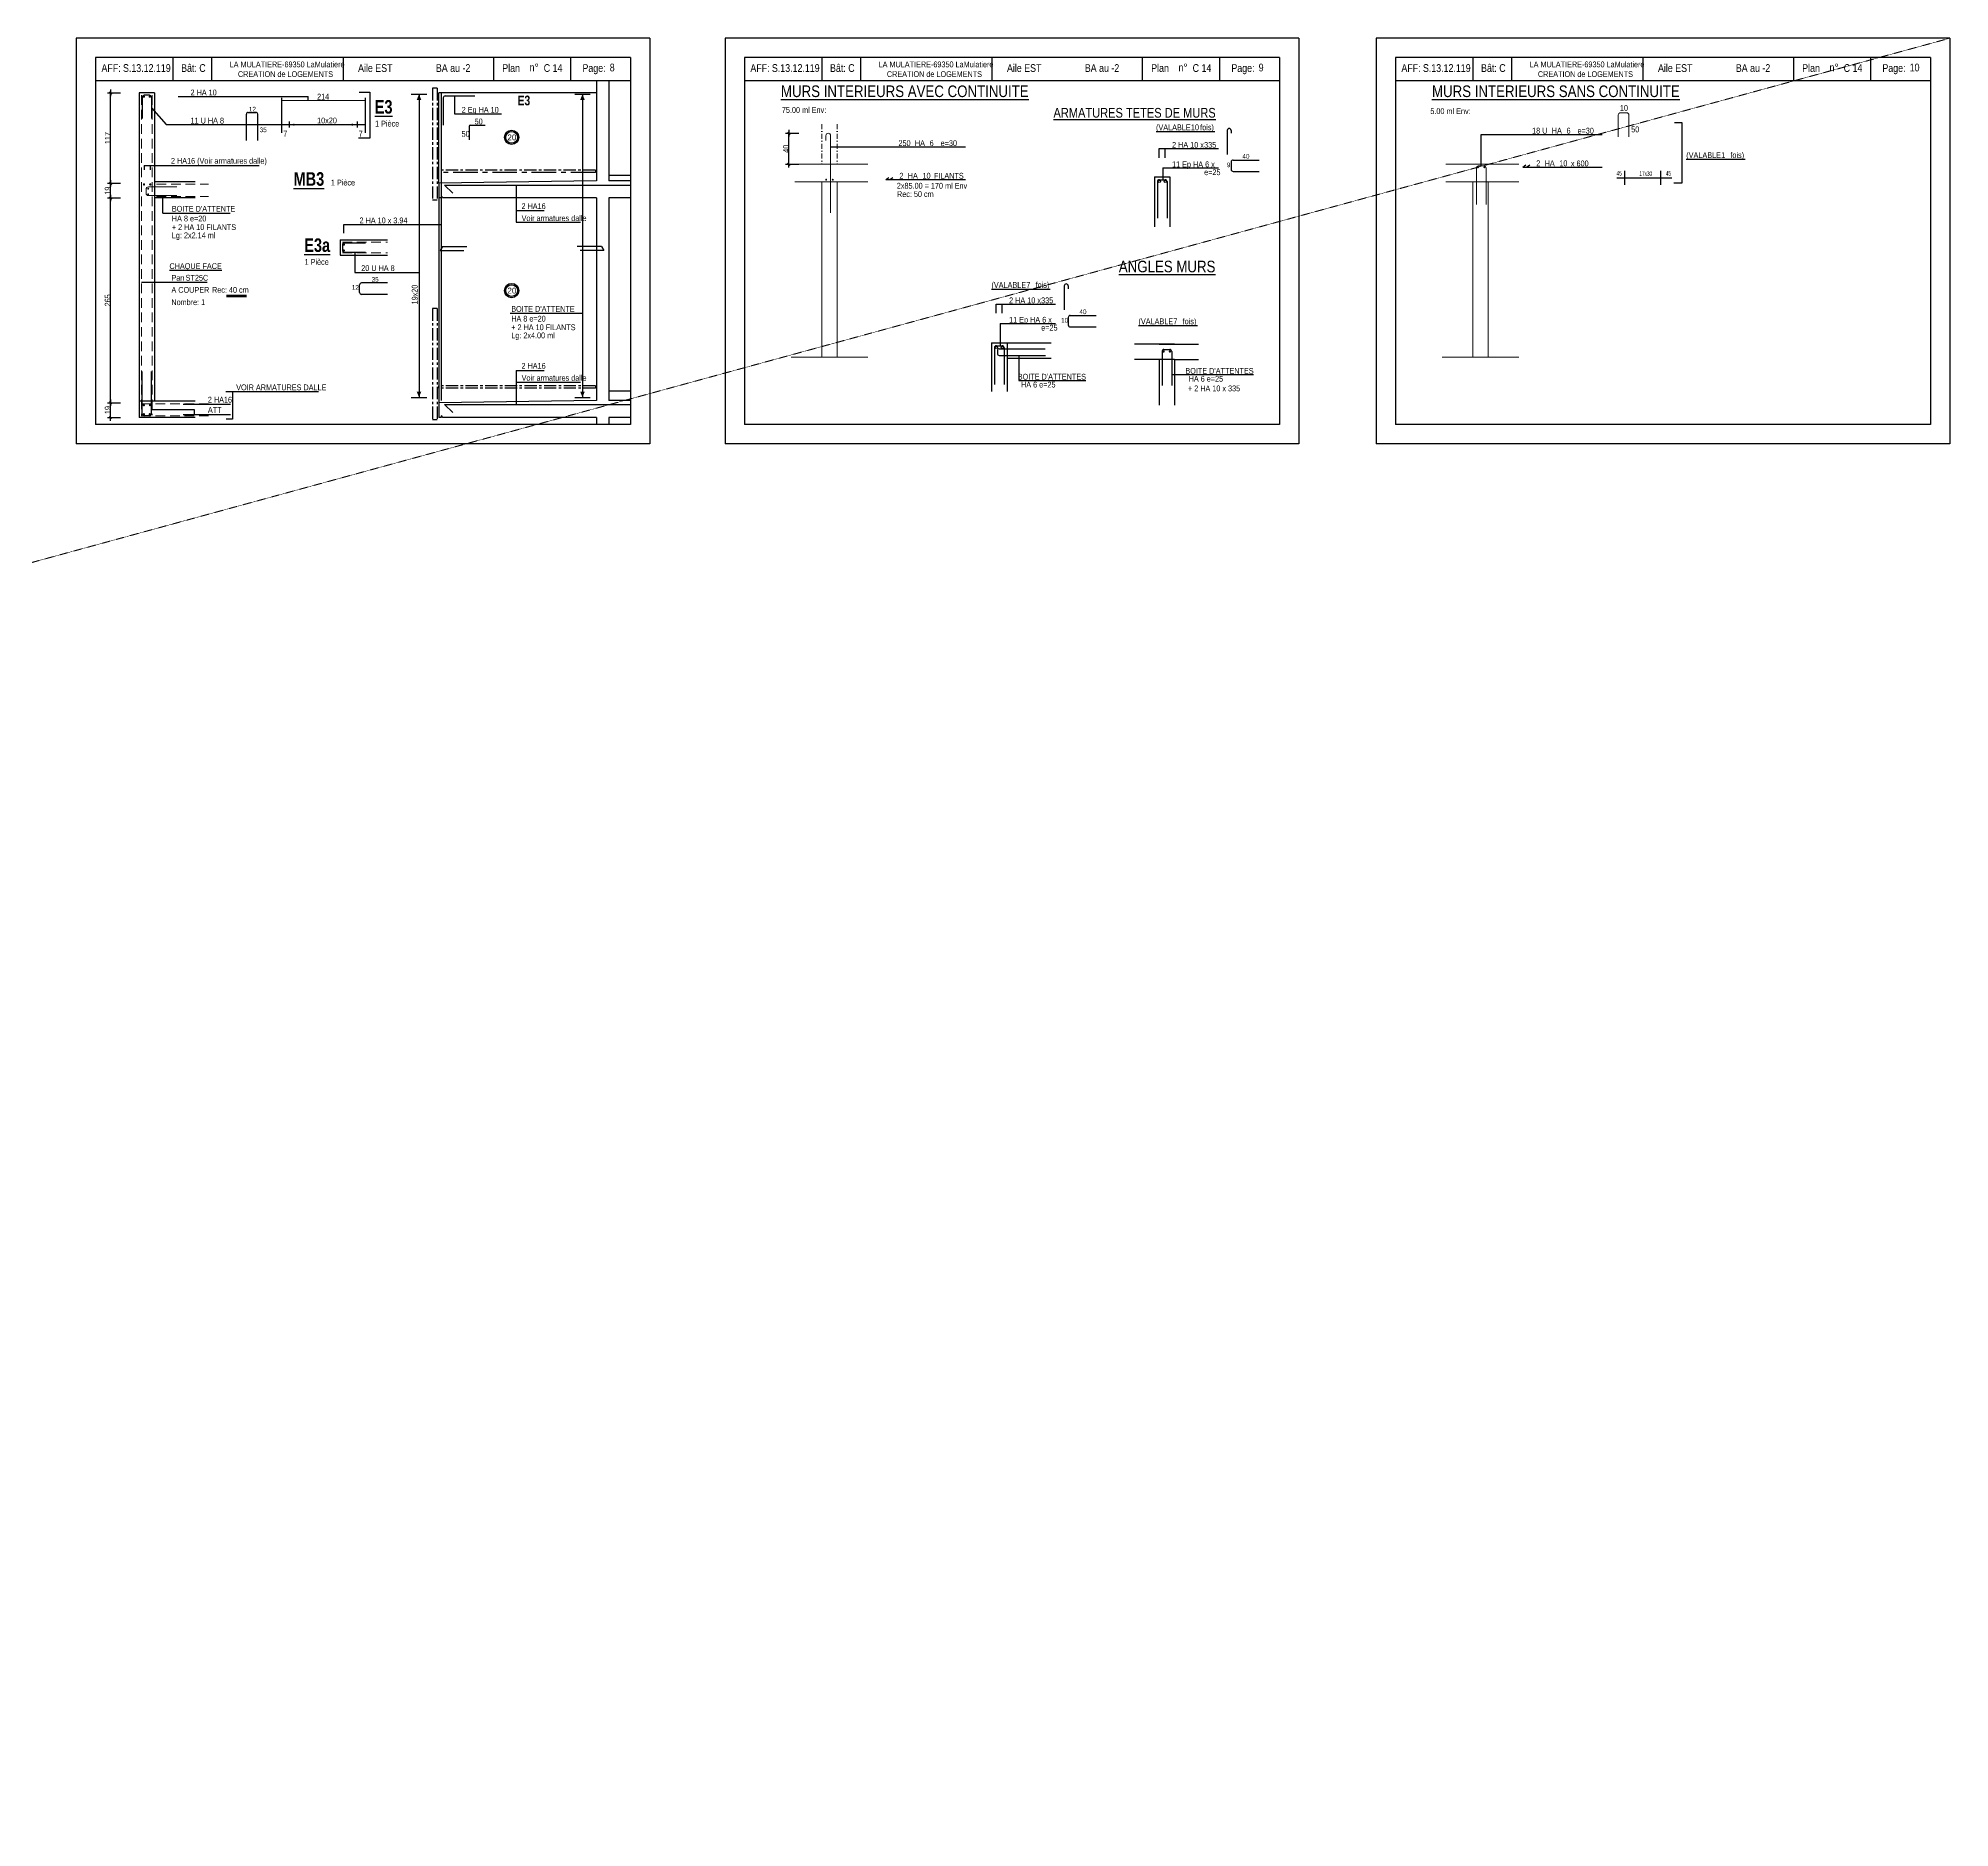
# Model space of a CAD drawing. Header units: metres. Extents: x -9927 to 45032, y -190416 to 12166.
# Drawn here: x 12414 to 17363, y -114534 to -109902 of the extents above; entities that cross this region are included whole.
import ezdxf
from ezdxf.enums import TextEntityAlignment as Align

# ---------------------------------------------------------------- set-up
doc = ezdxf.new("R2010")
doc.units = ezdxf.units.M
doc.header["$PDMODE"] = 65
for name, pattern in [('AXES', [50.8, 31.75, -6.35, 6.35, -6.35]), ('CACHE2', [0.1875, 0.125, -0.0625]), ('TIRETPT2', [12.7, 6.35, -3.175, 0, -3.175])]:
    doc.linetypes.add(name, pattern=pattern)
for name, color, linetype in [('01_cote_gen', 4, 'Continuous'), ('01_fenetres', 171, 'Continuous'), ('01_linteaux', 3, 'Continuous'), ('01_murs_coup', 5, 'Continuous'), ('01_sem', 42, 'Continuous'), ('01_texte', 230, 'Continuous'), ('01_tram_axes', 10, 'AXES'), ('AA_COTES', 2, 'Continuous')]:
    doc.layers.add(name, color=color, linetype=linetype)
doc.styles.add('ARIAL', font='arial.ttf')
doc.styles.add('impact', font='impact.ttf')
doc.styles.add('STYLE2', font='ARIALN.TTF')
doc.dimstyles.new('JB25', dxfattribs={"dimscale": 0.1, "dimtxt": 150, "dimasz": 17, "dimexe": 0.1, "dimexo": 0.1, "dimgap": 0.09, "dimtad": 1, "dimdec": 1, "dimlfac": 0.5, "dimdsep": 46, "dimtxsty": 'STYLE2', "dimblk1": 'BOND_G', "dimblk2": 'BOND_D', "dimsah": 1, "dimcen": 1.5, "dimdle": 0.01, "dimse1": 1, "dimse2": 1, "dimclrd": 4, "dimclre": 2, "dimclrt": 5, "dimadec": 0, "dimazin": 0, "dimtfac": 2.333333, "dimtdec": 1, "dimtix": 1, "dimtmove": 2, "dimatfit": 3, "dimldrblk": 'BOND_G', "dimfxl": 1, "dimtolj": 1, "dimtzin": 0, "dimarcsym": 0})

# ---------------------------------------------------------------- blocks, each defined once
blk = doc.blocks.new('BOND_G')
at = {"layer": 'AA_COTES', "color": 0}
for p, q in [((5, 0), (-5, 0)), ((1.8, 1.8), (-1.8, -1.8)), ((0, -5), (0, 15))]:
    blk.add_line(p, q, dxfattribs=at)
blk = doc.blocks.new('BOND_D')
at = {"layer": 'AA_COTES', "color": 0}
for p, q in [((5, 0), (-5, 0)), ((-1.8, -1.8), (1.8, 1.8)), ((0, 5), (0, -15))]:
    blk.add_line(p, q, dxfattribs=at)
blk = doc.blocks.new('*D927')
at = {"layer": '01_cote_gen', "color": 4, "linetype": 'Continuous', "lineweight": -2, "transparency": 16777216}
blk.add_line((14357.9, -110226.2), (14357.9, -110149.6), dxfattribs=at)
at = {"layer": 'DEFPOINTS', "color": 0, "linetype": 'Continuous', "lineweight": 0, "transparency": 16777216}
for p in [(14357.9, -110147.9), (14459.6, -110147.9), (14411.4, -110227.9)]:
    blk.add_point(p, dxfattribs=at)
at = {"layer": '01_cote_gen', "color": 4, "linetype": 'Continuous', "lineweight": -2, "transparency": 16777216, "xscale": 1.7, "yscale": 1.7, "zscale": 1.7}
for name, p, rotation in [('BOND_D', (14357.9, -110147.9), 90), ('BOND_G', (14357.9, -110227.9), 270)]:
    blk.add_blockref(name, p, dxfattribs=dict(at, rotation=rotation))
at = {"layer": '01_cote_gen', "color": 5, "linetype": 'Continuous', "lineweight": 0, "transparency": 16777216, "insert": (14350.3, -110187.9), "char_height": 15, "attachment_point": 5, "rotation": 90, "style": 'STYLE2'}
blk.add_mtext('\\A1;40', dxfattribs=at)
blk = doc.blocks.new('*D928')
at = {"layer": '01_cote_gen', "color": 4, "lineweight": -2, "ltscale": 2, "transparency": 16777216}
blk.add_line((12601.7, -110881.7), (12601.7, -110847.1), dxfattribs=at)
at = {"layer": 'DEFPOINTS', "color": 0, "lineweight": 0, "ltscale": 2, "transparency": 16777216}
for p in [(12601.7, -110845.4), (12650.2, -110845.4), (12650.2, -110883.4)]:
    blk.add_point(p, dxfattribs=at)
at = {"layer": '01_cote_gen', "color": 4, "lineweight": -2, "ltscale": 2, "transparency": 16777216, "xscale": 1.7, "yscale": 1.7, "zscale": 1.7}
for name, p, rotation in [('BOND_D', (12601.7, -110845.4), 90), ('BOND_G', (12601.7, -110883.4), 270)]:
    blk.add_blockref(name, p, dxfattribs=dict(at, rotation=rotation))
at = {"layer": '01_cote_gen', "color": 5, "ltscale": 2, "transparency": 16777216, "insert": (12594.1, -110864.4), "char_height": 15, "attachment_point": 5, "rotation": 90, "style": 'STYLE2'}
blk.add_mtext('\\A1;19', dxfattribs=at)
blk = doc.blocks.new('*D929')
at = {"layer": '01_cote_gen', "color": 4, "lineweight": -2, "ltscale": 2, "transparency": 16777216}
blk.add_line((12601.7, -110313.7), (12601.7, -110279.1), dxfattribs=at)
at = {"layer": 'DEFPOINTS', "color": 0, "lineweight": 0, "ltscale": 2, "transparency": 16777216}
for p in [(12601.7, -110277.4), (12650.2, -110277.4), (12650.2, -110315.4)]:
    blk.add_point(p, dxfattribs=at)
at = {"layer": '01_cote_gen', "color": 4, "lineweight": -2, "ltscale": 2, "transparency": 16777216, "xscale": 1.7, "yscale": 1.7, "zscale": 1.7}
for name, p, rotation in [('BOND_D', (12601.7, -110277.4), 90), ('BOND_G', (12601.7, -110315.4), 270)]:
    blk.add_blockref(name, p, dxfattribs=dict(at, rotation=rotation))
at = {"layer": '01_cote_gen', "color": 5, "ltscale": 2, "transparency": 16777216, "insert": (12594.1, -110296.4), "char_height": 15, "attachment_point": 5, "rotation": 90, "style": 'STYLE2'}
blk.add_mtext('\\A1;19', dxfattribs=at)
blk = doc.blocks.new('*D930')
at = {"layer": '01_cote_gen', "color": 4, "lineweight": -2, "ltscale": 2, "transparency": 16777216}
blk.add_line((12601.7, -110843.7), (12601.7, -110317.1), dxfattribs=at)
at = {"layer": 'DEFPOINTS', "color": 0, "lineweight": 0, "ltscale": 2, "transparency": 16777216}
for p in [(12594.2, -110315.4), (12601.7, -110315.4), (12594.2, -110845.4)]:
    blk.add_point(p, dxfattribs=at)
at = {"layer": '01_cote_gen', "color": 4, "lineweight": -2, "ltscale": 2, "transparency": 16777216, "xscale": 1.7, "yscale": 1.7, "zscale": 1.7}
for name, p, rotation in [('BOND_D', (12601.7, -110315.4), 90), ('BOND_G', (12601.7, -110845.4), 270)]:
    blk.add_blockref(name, p, dxfattribs=dict(at, rotation=rotation))
at = {"layer": '01_cote_gen', "color": 5, "ltscale": 2, "transparency": 16777216, "insert": (12594.1, -110580.4), "char_height": 15, "attachment_point": 5, "rotation": 90, "style": 'STYLE2'}
blk.add_mtext('\\A1;265', dxfattribs=at)
blk = doc.blocks.new('*D931')
at = {"layer": '01_cote_gen', "color": 4, "lineweight": -2, "ltscale": 2, "transparency": 16777216}
blk.add_line((12601.7, -110275.7), (12601.7, -110045.1), dxfattribs=at)
at = {"layer": 'DEFPOINTS', "color": 0, "lineweight": 0, "ltscale": 2, "transparency": 16777216}
for p in [(12601.7, -110043.4), (12698.2, -110043.4), (12609.2, -110277.4)]:
    blk.add_point(p, dxfattribs=at)
at = {"layer": '01_cote_gen', "color": 4, "lineweight": -2, "ltscale": 2, "transparency": 16777216, "xscale": 1.7, "yscale": 1.7, "zscale": 1.7}
for name, p, rotation in [('BOND_D', (12601.7, -110043.4), 90), ('BOND_G', (12601.7, -110277.4), 270)]:
    blk.add_blockref(name, p, dxfattribs=dict(at, rotation=rotation))
at = {"layer": '01_cote_gen', "color": 5, "ltscale": 2, "transparency": 16777216, "insert": (12594.2, -110160.4), "char_height": 15, "attachment_point": 5, "rotation": 90, "style": 'STYLE2'}
blk.add_mtext('\\A1;117', dxfattribs=at)

msp = doc.modelspace()

# ---------------------------------------------------------------- linework, layer by layer
at = {"layer": '01_cote_gen', "linetype": 'CACHE2', "lineweight": 0}
msp.add_line((413.24, -114534.42), (17363.39, -109901.89), dxfattribs=at)
at = {"layer": '01_fenetres', "ltscale": 30}
for p, q in [((12562.72, -109951.89), (12562.72, -110901.89)), ((12562.72, -109951.89), (12562.72, -110901.89)), ((12562.72, -109951.89), (12562.72, -110901.89)), ((13947.72, -109951.89), (12562.72, -109951.89)), ((12762.72, -109951.89), (12762.72, -110011.89)), ((12863.22, -109951.89), (12863.22, -110011.89)), ((13203.39, -109951.89), (13203.39, -110011.89)), ((13593.59, -110011.89), (13593.59, -109951.89)), ((13793.59, -110011.89), (13793.59, -109951.89)), ((13947.72, -109951.89), (13947.72, -110901.89)), ((14242.82, -109951.89), (14242.82, -110901.89)), ((14242.82, -109951.89), (14242.82, -110901.89)), ((14242.82, -109951.89), (14242.82, -110901.89)), ((15627.82, -109951.89), (14242.82, -109951.89)), ((14442.82, -109951.89), (14442.82, -110011.89)), ((14543.32, -109951.89), (14543.32, -110011.89)), ((14883.5, -109951.89), (14883.5, -110011.89)), ((15273.69, -110011.89), (15273.69, -109951.89)), ((15473.69, -110011.89), (15473.69, -109951.89)), ((15627.82, -109951.89), (15627.82, -110901.89)), ((15928.39, -109951.89), (15928.39, -110901.89)), ((15928.39, -109951.89), (15928.39, -110901.89)), ((15928.39, -109951.89), (15928.39, -110901.89)), ((17313.39, -109951.89), (15928.39, -109951.89)), ((16128.39, -109951.89), (16128.39, -110011.89)), ((16228.89, -109951.89), (16228.89, -110011.89)), ((16569.06, -109951.89), (16569.06, -110011.89)), ((16959.26, -110011.89), (16959.26, -109951.89)), ((17159.26, -110011.89), (17159.26, -109951.89)), ((17313.39, -109951.89), (17313.39, -110901.89)), ((13947.72, -110011.89), (12562.72, -110011.89)), ((15627.82, -110011.89), (14242.82, -110011.89)), ((17313.39, -110011.89), (15928.39, -110011.89)), ((13947.72, -110901.89), (12562.72, -110901.89)), ((15627.82, -110901.89), (14242.82, -110901.89)), ((17313.39, -110901.89), (15928.39, -110901.89))]:
    msp.add_line(p, q, dxfattribs=at)
at = {"layer": '01_linteaux', "linetype": 'Continuous'}
for p, q in [((12683.44, -110054.43), (12683.44, -110109.43)), ((12702.44, -110049.43), (12688.44, -110049.43)), ((12707.44, -110054.43), (12707.44, -110109.43)), ((12953.07, -110166.33), (12953.07, -110098.74)), ((12958.07, -110093.74), (12977.69, -110093.74)), ((12982.69, -110166.33), (12982.69, -110098.74)), ((16501.75, -110263.65), (16643.49, -110263.65)), ((16521.7, -110281.51), (16521.7, -110244.74)), ((16615.14, -110281.51), (16615.14, -110244.74)), ((13201.64, -110436.69), (13201.64, -110450.69)), ((13206.64, -110431.69), (13261.64, -110431.69)), ((13206.64, -110455.69), (13261.64, -110455.69)), ((13246.17, -110559.9), (13246.17, -110540.28)), ((13318.76, -110535.28), (13251.17, -110535.28)), ((15070.82, -110542.89), (15070.82, -110605.06)), ((15080.82, -110542.89), (15080.82, -110550.3)), ((13318.76, -110564.9), (13251.17, -110564.9)), ((15080.93, -110624.62), (15080.93, -110644.23)), ((15085.93, -110619.62), (15153.52, -110619.62)), ((15085.93, -110649.23), (15153.52, -110649.23)), ((14882.49, -110690.46), (14882.49, -110816.17)), ((14882.49, -110690.46), (15036.92, -110690.46)), ((14889.99, -110702.96), (14889.99, -110797.96)), ((14894.99, -110697.96), (14909.99, -110697.96)), ((14897.49, -110710.72), (14897.49, -110717.96)), ((14902.49, -110705.72), (15021.55, -110705.72)), ((14914.99, -110702.96), (14914.99, -110797.96)), ((14922.49, -110690.46), (14922.49, -110816.17)), ((15356.43, -110693.5), (15253, -110693.5)), ((15316.43, -110693.5), (15418.16, -110693.5)), ((15323.93, -110712.67), (15323.93, -110801)), ((15328.93, -110707.67), (15343.93, -110707.67)), ((15348.93, -110712.67), (15348.93, -110801)), ((14902.49, -110722.96), (15022.49, -110722.96)), ((14922.49, -110730.46), (15036.92, -110730.46)), ((15356.43, -110733.5), (15253, -110733.5)), ((15316.43, -110733.5), (15316.43, -110852.06)), ((15356.43, -110733.5), (15356.43, -110852.06)), ((15356.43, -110733.5), (15418.16, -110733.5)), ((12683.44, -110874), (12683.44, -110764.61)), ((12707.44, -110874), (12707.44, -110764.61)), ((12702.44, -110879), (12688.44, -110879))]:
    msp.add_line(p, q, dxfattribs=at)
at = {"layer": '01_linteaux'}
for p, q in [((13859.3, -110043.43), (13451.3, -110043.43)), ((13451.3, -110277.43), (13451.3, -110043.43)), ((13457.3, -110043.43), (13457.3, -110839.43)), ((13462.99, -110056.08), (13462.99, -110127.35)), ((13467.99, -110051.08), (13544.49, -110051.08)), ((13530.33, -110129.47), (13530.33, -110165.11)), ((13532.83, -110126.97), (13571.08, -110126.97)), ((13451.3, -110315.43), (13451.3, -110845.43)), ((13466.39, -110282), (13487.39, -110303)), ((13466.39, -110282), (13947.72, -110282)), ((13461.15, -110441.43), (13455.15, -110451.24)), ((13455.15, -110451.24), (13515.89, -110451.24)), ((13461.15, -110441.43), (13523.98, -110441.43)), ((13872.33, -110441.43), (13809.5, -110441.43)), ((13878.33, -110451.24), (13817.59, -110451.24)), ((13872.33, -110441.43), (13878.33, -110451.24)), ((13466.39, -110850), (13487.39, -110871)), ((13466.39, -110850), (13947.72, -110850))]:
    msp.add_line(p, q, dxfattribs=at)
at = {"layer": '01_linteaux', "linetype": 'Continuous', "const_width": 3, "flags": 128}
for points in [[(12686.36, -110053.07, 1), (12689.36, -110053.07, 1)], [(12701.51, -110053.07, 1), (12704.51, -110053.07, 1)], [(13205.28, -110437.62, 1), (13205.28, -110434.62, 1)], [(13205.28, -110452.77, 1), (13205.28, -110449.77, 1)], [(15326.48, -110712.72, 1), (15329.48, -110712.72, 1)], [(15342.82, -110712.72, 1), (15345.82, -110712.72, 1)], [(12686.36, -110875.36, -1), (12689.36, -110875.36, -1)], [(12701.51, -110875.36, -1), (12704.51, -110875.36, -1)]]:
    msp.add_lwpolyline(points, format="xyb", close=True, dxfattribs=at)
at = {"layer": '01_linteaux', "linetype": 'Continuous'}
for centre in [(14894.65, -110702.28), (14910.33, -110702.28)]:
    msp.add_circle(centre, 3, dxfattribs=at)
for centre, start, end in [((12688.44, -110054.43), 90, 180), ((12702.44, -110054.43), 360, 90), ((12958.07, -110098.74), 90, 180), ((12977.69, -110098.74), 0, 90), ((13206.64, -110436.69), 90, 180), ((13206.64, -110450.69), 180, 270), ((13251.17, -110540.28), 90, 180), ((13251.17, -110559.9), 180, 270), ((15075.82, -110542.89), 90, 180), ((15075.82, -110542.89), 0, 90), ((15085.93, -110624.62), 90, 180), ((15085.93, -110644.23), 180, 270), ((14894.99, -110702.96), 90, 180), ((14902.49, -110710.72), 90, 180), ((14909.99, -110702.96), 0, 90), ((15328.93, -110712.67), 90, 180), ((15343.93, -110712.67), 0, 90), ((14902.49, -110717.96), 180, 270), ((12688.44, -110874), 180, 270), ((12702.44, -110874), 270, 0)]:
    msp.add_arc(centre, 5, start, end, dxfattribs=at)
at = {"layer": '01_linteaux'}
for centre, radius in [((13467.99, -110056.08), 5), ((13532.83, -110129.47), 2.5)]:
    msp.add_arc(centre, radius, 90, 180, dxfattribs=at)
at = {"layer": '01_murs_coup'}
for p, q in [((13859.3, -110011.89), (13859.3, -110271.43)), ((13891.3, -110011.89), (13891.3, -110271.43)), ((12675.44, -110043.43), (12675.44, -110883.43)), ((12715.44, -110043.43), (12675.44, -110043.43)), ((12715.44, -110043.43), (12715.44, -110841.36)), ((12820.31, -110273.36), (12715.44, -110273.36)), ((12820.31, -110315.43), (12715.44, -110315.43)), ((13859.3, -110271.43), (13451.3, -110277.43)), ((13451.3, -110277.43), (13451.3, -110315.43)), ((13457.3, -110315.43), (13451.3, -110315.43)), ((13457.3, -110311.43), (13457.3, -110315.43)), ((13859.3, -110315.43), (13461.3, -110315.43)), ((13859.3, -110315.43), (13859.3, -110839.43)), ((13947.72, -110271.43), (13891.3, -110271.43)), ((13947.72, -110315.43), (13891.3, -110315.43)), ((13891.3, -110315.43), (13891.3, -110839.43)), ((13195.64, -110423.69), (13318.11, -110423.69)), ((13195.64, -110423.69), (13195.64, -110463.69)), ((13195.64, -110463.69), (13318.11, -110463.69)), ((12820.31, -110841.36), (12675.44, -110841.36)), ((13859.3, -110839.43), (13451.3, -110845.43)), ((13451.3, -110845.43), (13451.3, -110883.43)), ((13947.72, -110839.43), (13891.3, -110839.43)), ((13947.72, -110839.43), (13895.3, -110839.43)), ((12715.44, -110883.43), (12675.44, -110883.43)), ((12820.31, -110883.43), (12715.44, -110883.43)), ((13457.3, -110883.43), (13451.3, -110883.43)), ((13457.3, -110879.43), (13457.3, -110883.43)), ((13859.3, -110883.43), (13461.3, -110883.43)), ((13859.3, -110883.43), (13859.3, -110901.89)), ((13947.72, -110883.43), (13891.3, -110883.43)), ((13891.3, -110883.43), (13891.3, -110901.89))]:
    msp.add_line(p, q, dxfattribs=at)
for centre in [(13457.3, -110315.43), (13457.3, -110883.43)]:
    msp.add_arc(centre, 4, 0, 90, dxfattribs=at)
at = {"layer": '01_sem', "color": 2, "linetype": 'CACHE2', "lineweight": 0, "ltscale": 200}
for p, q in [((12681.44, -110049.43), (12681.44, -110877.43)), ((12709.44, -110049.43), (12709.44, -110877.43)), ((12720.73, -110280.07), (12855.31, -110280.07)), ((12720.73, -110311.5), (12855.31, -110311.5)), ((13201.64, -110429.69), (13318.11, -110429.69)), ((13201.64, -110457.69), (13318.11, -110457.69)), ((12680.7, -110848.07), (12855.31, -110848.07)), ((12680.7, -110879.5), (12855.31, -110879.5))]:
    msp.add_line(p, q, dxfattribs=at)
at = {"layer": '01_sem', "color": 2, "lineweight": 0, "ltscale": 7}
for p, q in [((13043.85, -110063.42), (13260.8, -110063.42)), ((16505.18, -110100.58), (16505.18, -110156.73)), ((16511.18, -110094.58), (16526.65, -110094.58)), ((16532.65, -110100.58), (16532.65, -110156.73)), ((14453.6, -110153.86), (14453.6, -110166.94)), ((14465.6, -110153.86), (14465.6, -110353.86)), ((14562.1, -110227.86), (14373.01, -110227.86)), ((16247.66, -110227.86), (16058.58, -110227.86)), ((16137.67, -110237.53), (16137.67, -110332.53)), ((16142.67, -110232.53), (16157.67, -110232.53)), ((16162.67, -110237.53), (16162.67, -110332.53)), ((12693.47, -110292.87), (12693.47, -110303.42)), ((12699.47, -110286.87), (12773.47, -110286.87)), ((12699.47, -110309.42), (12773.47, -110309.42)), ((14562.1, -110273.86), (14373.01, -110273.86)), ((14442.92, -110273.86), (14442.92, -110727.86)), ((14482.92, -110273.86), (14482.92, -110727.86)), ((16247.66, -110273.86), (16058.58, -110273.86)), ((16128.48, -110273.86), (16128.48, -110727.86)), ((16168.48, -110273.86), (16168.48, -110727.86)), ((14363.74, -110727.86), (14442.92, -110727.86)), ((14562.1, -110727.86), (14442.92, -110727.86)), ((16049.3, -110727.86), (16128.48, -110727.86)), ((16247.66, -110727.86), (16128.48, -110727.86))]:
    msp.add_line(p, q, dxfattribs=at)
at = {"layer": '01_sem', "color": 2, "linetype": 'TIRETPT2', "lineweight": 0, "ltscale": 2}
for p, q in [((14442.92, -110124.2), (14442.92, -110227.86)), ((14482.92, -110124.2), (14482.92, -110227.86))]:
    msp.add_line(p, q, dxfattribs=at)
at = {"layer": '01_sem', "color": 2, "lineweight": 0, "ltscale": 7, "flags": 128}
for points, const_width in [([(14453.12, -110268.15, 1), (14455.62, -110268.15, 1)], 2.5), ([(14470.14, -110268.15, 1), (14472.64, -110268.15, 1)], 2.5), ([(16140.24, -110235.93, 1), (16142.74, -110235.93, 1)], 2.5), ([(16157.27, -110235.93, 1), (16159.77, -110235.93, 1)], 2.5), ([(12686.59, -110280.3, 1), (12689.59, -110280.3, 1)], 3), ([(12697.67, -110306.08, 1), (12700.17, -110306.08, 1)], 2.5), ([(12697.74, -110291.48, 1), (12700.24, -110291.48, 1)], 2.5), ([(12702.86, -110280.3, 1), (12705.86, -110280.3, 1)], 3), ([(12685.94, -110851.56, 1), (12688.94, -110851.56, 1)], 3), ([(12702.22, -110851.56, 1), (12705.22, -110851.56, 1)], 3)]:
    msp.add_lwpolyline(points, format="xyb", close=True, dxfattribs=dict(at, const_width=const_width))
at = {"layer": '01_sem', "color": 2, "lineweight": 0, "ltscale": 7}
for centre, radius, start, end in [((16511.18, -110100.58), 6, 90, 180), ((16526.65, -110100.58), 6, 0, 90), ((14459.6, -110153.86), 6, 90, 180), ((14459.6, -110153.86), 6, 0, 90), ((16142.67, -110237.53), 5, 90, 180), ((16157.67, -110237.53), 5, 0, 90), ((12699.47, -110292.87), 6, 90, 180), ((12699.47, -110303.42), 6, 180, 270)]:
    msp.add_arc(centre, radius, start, end, dxfattribs=at)
at = {"layer": '01_texte', "ltscale": 30}
for p, q in [((12512.72, -109901.89), (12512.72, -110951.89)), ((13997.72, -109901.89), (12512.72, -109901.89)), ((13997.72, -109901.89), (13997.72, -110951.89)), ((14192.82, -109901.89), (14192.82, -110951.89)), ((15677.82, -109901.89), (14192.82, -109901.89)), ((15677.82, -109901.89), (15677.82, -110951.89)), ((15878.39, -109901.89), (15878.39, -110951.89)), ((17363.39, -109901.89), (15878.39, -109901.89)), ((17363.39, -109901.89), (17363.39, -110951.89)), ((12776.44, -110052.77), (13112.86, -110052.77)), ((13043.85, -110056.27), (13043.85, -110146.77)), ((13112.86, -110063.42), (13112.86, -110052.77)), ((13245.24, -110041.91), (13272.93, -110041.91)), ((13260.8, -110056.27), (13260.8, -110146.77)), ((13272.93, -110041.91), (13272.93, -110160.41)), ((13379.96, -110046.6), (13420.28, -110046.6)), ((13400.12, -110046.6), (13400.12, -110831.59)), ((13803.14, -110046.6), (13843.46, -110046.6)), ((13823.3, -110046.6), (13823.3, -110831.59)), ((12707.44, -110081.93), (12745.6, -110125.63)), ((13063.56, -110117.57), (13063.56, -110133.2)), ((13239.71, -110117.57), (13239.71, -110133.2)), ((13400.12, -110078.44), (13400.12, -110576.47)), ((13823.3, -110078.44), (13823.3, -110576.47)), ((12745.6, -110125.63), (13260.8, -110125.63)), ((13272.93, -110160.41), (13243.11, -110160.41)), ((13379.96, -110831.59), (13420.28, -110831.59)), ((13803.14, -110831.59), (13843.46, -110831.59)), ((13997.72, -110951.89), (12512.72, -110951.89)), ((15677.82, -110951.89), (14192.82, -110951.89)), ((17363.39, -110951.89), (15878.39, -110951.89))]:
    msp.add_line(p, q, dxfattribs=at)
at = {"layer": '01_texte'}
for p, q in [((13491.72, -110051.08), (13491.72, -110097.69)), ((13491.72, -110097.69), (13613.27, -110097.69)), ((15492.74, -110140.45), (15492.74, -110202.62)), ((15502.74, -110140.45), (15502.74, -110147.86)), ((16150.17, -110151.18), (16463.6, -110151.18)), ((16150.17, -110232.53), (16150.17, -110151.18)), ((16650.36, -110120.23), (16669.44, -110120.23)), ((16669.44, -110120.23), (16669.44, -110276.75)), ((14465.6, -110183.44), (14814.68, -110183.44)), ((15316.69, -110211.52), (15316.69, -110187.47)), ((15316.69, -110187.47), (15469.66, -110187.47)), ((15332.1, -110211.52), (15332.1, -110187.47)), ((15507.85, -110217.17), (15575.43, -110217.17)), ((12688.16, -110230.92), (12986.1, -110230.92)), ((12688.16, -110230.92), (12688.16, -110242.27)), ((12703.88, -110230.92), (12703.88, -110242.27)), ((14608.98, -110267.85), (14616.89, -110262.25)), ((14619.01, -110267.85), (14626.92, -110262.25)), ((15304.41, -110260.55), (15304.41, -110390.08)), ((15304.41, -110260.55), (15344.41, -110260.55)), ((15326.28, -110237.77), (15469.66, -110237.77)), ((15326.28, -110237.77), (15326.28, -110268.05)), ((15344.41, -110260.55), (15344.41, -110390.08)), ((15502.85, -110222.17), (15502.85, -110241.78)), ((15507.85, -110246.78), (15575.43, -110246.78)), ((16257.9, -110235.58), (16265.81, -110229.99)), ((16257.9, -110235.58), (16463.6, -110235.58)), ((16267.93, -110235.58), (16275.84, -110229.99)), ((12736.47, -110354.82), (12736.47, -110309.42)), ((13651.39, -110282), (13651.39, -110378.38)), ((14608.98, -110267.85), (14814.68, -110267.85)), ((15311.91, -110273.05), (15311.91, -110368.05)), ((15316.91, -110268.05), (15331.91, -110268.05)), ((15336.91, -110273.05), (15336.91, -110368.05)), ((16669.44, -110276.75), (16649.05, -110276.75)), ((12736.47, -110354.82), (12911.26, -110354.82)), ((13651.39, -110348.22), (13724.36, -110348.22)), ((13205.88, -110406.59), (13205.88, -110384.01)), ((13205.88, -110384.01), (13457.3, -110384.01)), ((13651.39, -110378.38), (13818.39, -110378.38)), ((13234.14, -110455.69), (13234.14, -110507.94)), ((13234.14, -110507.94), (13400.12, -110507.94)), ((12681.44, -110533.65), (12851.32, -110533.65)), ((12953.5, -110567.83), (12901.75, -110567.83)), ((12953.5, -110571.14), (12901.75, -110571.14)), ((14894.77, -110613.96), (14894.77, -110589.91)), ((14894.77, -110589.91), (15047.74, -110589.91)), ((14910.18, -110613.96), (14910.18, -110589.91)), ((13636.48, -110614.02), (13823.3, -110614.02)), ((14904.37, -110640.21), (15047.74, -110640.21)), ((14904.37, -110640.21), (14904.37, -110697.96)), ((13651.39, -110761.66), (13724.36, -110761.66)), ((13651.39, -110761.66), (13651.39, -110850)), ((14953.21, -110722.96), (14953.21, -110787.65)), ((13651.39, -110791.81), (13818.39, -110791.81)), ((14953.21, -110787.65), (15126.31, -110787.65)), ((15348.93, -110772.56), (15560.25, -110772.56)), ((12789.19, -110849.22), (12912.36, -110849.22)), ((12900.31, -110816.38), (12916.98, -110816.38)), ((12916.98, -110816.38), (12916.98, -110888.26)), ((12916.98, -110816.38), (13139.61, -110816.38)), ((12707.44, -110862.56), (12817.9, -110862.56)), ((12789.19, -110875.89), (12912.36, -110875.89)), ((12817.9, -110862.56), (12817.9, -110875.89)), ((12916.98, -110888.26), (12900.79, -110888.26))]:
    msp.add_line(p, q, dxfattribs=at)
for centre, radius in [((13639.8, -110158.56), 18.51), ((13639.8, -110158.56), 15.21), ((15316.57, -110272.37), 3), ((15332.24, -110272.37), 3), ((13639.8, -110555.06), 18.51), ((13639.8, -110555.06), 15.21)]:
    msp.add_circle(centre, radius, dxfattribs=at)
for centre, start, end in [((15497.74, -110140.45), 90, 180), ((15497.74, -110140.45), 0, 90), ((15507.85, -110222.17), 90, 180), ((15507.85, -110241.78), 180, 270), ((15316.91, -110273.05), 90, 180), ((15331.91, -110273.05), 0, 90)]:
    msp.add_arc(centre, 5, start, end, dxfattribs=at)
at = {"layer": '01_texte', "ltscale": 30}
for points in [[(13400.12, -110046.6), (13394.22, -110061.67), (13400.12, -110061.67)], [(13400.12, -110046.6), (13406.02, -110061.67), (13400.12, -110061.67)], [(13823.3, -110046.6), (13817.4, -110061.67), (13823.3, -110061.67)], [(13823.3, -110046.6), (13829.2, -110061.67), (13823.3, -110061.67)], [(13063.56, -110125.63), (13077.39, -110122.87), (13077.39, -110125.63)], [(13063.56, -110125.63), (13077.39, -110128.38), (13077.39, -110125.63)], [(13239.71, -110125.63), (13225.89, -110122.87), (13225.89, -110125.63)], [(13239.71, -110125.63), (13225.89, -110128.38), (13225.89, -110125.63)], [(13400.12, -110831.72), (13394.22, -110816.65), (13400.12, -110816.65)], [(13400.12, -110831.72), (13406.02, -110816.65), (13400.12, -110816.65)], [(13823.3, -110831.72), (13817.4, -110816.65), (13823.3, -110816.65)], [(13823.3, -110831.72), (13829.2, -110816.65), (13823.3, -110816.65)]]:
    msp.add_solid(points, dxfattribs=at)
at = {"layer": '01_tram_axes'}
for p, q in [((13435.3, -110031.43), (13435.3, -110321.43)), ((13447.3, -110031.43), (13435.3, -110031.43)), ((13447.3, -110031.43), (13447.3, -110321.43)), ((13856.78, -110243.43), (13451.3, -110243.43)), ((13447.3, -110321.43), (13435.3, -110321.43)), ((13447.3, -110601.43), (13435.3, -110601.43)), ((13435.3, -110601.43), (13435.3, -110889.43)), ((13447.3, -110601.43), (13447.3, -110889.43)), ((13857.2, -110801.43), (13451.3, -110801.43)), ((13857.2, -110807.43), (13451.3, -110807.43)), ((13447.3, -110889.43), (13435.3, -110889.43))]:
    msp.add_line(p, q, dxfattribs=at)
at = {"layer": '01_tram_axes', "ltscale": 2}
for p, q in [((13451.3, -110249.43), (13451.3, -110243.43)), ((13856.78, -110249.43), (13451.3, -110249.43)), ((13856.78, -110243.43), (13856.78, -110249.43)), ((13947.72, -110257.43), (13891.3, -110257.43)), ((13451.3, -110807.43), (13451.3, -110801.43)), ((13857.2, -110801.43), (13857.2, -110807.43)), ((13947.72, -110815.43), (13891.3, -110815.43)), ((13947.72, -110815.43), (13895.3, -110815.43))]:
    msp.add_line(p, q, dxfattribs=at)

# ---------------------------------------------------------------- texts
at = {"layer": '01_texte'}
for s, height, style, p in [('AFF:', 20, 'STYLE2', (12578.02, -109989.04)), ('S.13.12.119', 20, 'STYLE2', (12633.68, -109989.04)), ('Bât: C', 20, 'STYLE2', (12784.18, -109989.04)), ('LA MULATIERE-69350 LaMulatiere', 15, 'STYLE2', (12909.92, -109977.17)), ('Aile EST', 20, 'STYLE2', (13242.31, -109989.04)), ('BA au -2', 20, 'STYLE2', (13443.78, -109989.04)), ('Plan', 20, 'STYLE2', (13615.63, -109989.04)), ('n%%D', 20, 'STYLE2', (13686.32, -109987.6)), (' C 14', 20, 'STYLE2', (13716.66, -109989.04)), ('Page:', 20, 'STYLE2', (13823.3, -109989.04)), ('8', 20, 'STYLE2', (13893.99, -109987.6)), ('AFF:', 20, 'STYLE2', (14258.12, -109989.04)), ('S.13.12.119', 20, 'STYLE2', (14313.78, -109989.04)), ('Bât: C', 20, 'STYLE2', (14464.28, -109989.04)), ('LA MULATIERE-69350 LaMulatiere', 15, 'STYLE2', (14590.02, -109977.17)), ('Aile EST', 20, 'STYLE2', (14922.41, -109989.04)), ('BA au -2', 20, 'STYLE2', (15123.88, -109989.04)), ('Plan', 20, 'STYLE2', (15295.74, -109989.04)), ('n%%D', 20, 'STYLE2', (15366.42, -109987.6)), (' C 14', 20, 'STYLE2', (15396.76, -109989.04)), ('Page:', 20, 'STYLE2', (15503.4, -109989.04)), ('9', 20, 'STYLE2', (15574.09, -109987.6)), ('AFF:', 20, 'STYLE2', (15943.68, -109989.04)), ('S.13.12.119', 20, 'STYLE2', (15999.35, -109989.04)), ('Bât: C', 20, 'STYLE2', (16149.85, -109989.04)), ('LA MULATIERE-69350 LaMulatiere', 15, 'STYLE2', (16275.58, -109977.17)), ('Aile EST', 20, 'STYLE2', (16607.98, -109989.04)), ('BA au -2', 20, 'STYLE2', (16809.45, -109989.04)), ('Plan', 20, 'STYLE2', (16981.3, -109989.04)), ('n%%D', 20, 'STYLE2', (17051.99, -109987.6)), (' C 14', 20, 'STYLE2', (17082.33, -109989.04)), ('Page:', 20, 'STYLE2', (17188.97, -109989.04)), ('10', 20, 'STYLE2', (17259.65, -109987.6)), ('CREATION de LOGEMENTS', 15, 'STYLE2', (12931.4, -110002.18)), ('CREATION de LOGEMENTS', 15, 'STYLE2', (14611.5, -110002.18)), ('CREATION de LOGEMENTS', 15, 'STYLE2', (16297.07, -110002.18)), ('2 HA 10', 15, 'STYLE2', (12808.57, -110049.82)), ('214', 15, 'STYLE2', (13136.29, -110060.51)), ('%%UE3', 35, 'impact', (13285.55, -110097)), (' E3', 25, 'impact', (13647.76, -110075.44)), ('%%UMURS INTERIEURS AVEC CONTINUITE', 30, 'STYLE2', (14337.21, -110054.16)), ('%%UMURS INTERIEURS SANS CONTINUITE', 30, 'STYLE2', (16022.78, -110054.16)), ('11 U HA 8', 15, 'STYLE2', (12808.57, -110122.67)), ('12', 12, 'STYLE2', (12959.66, -110091.5)), ('10x20', 15, 'STYLE2', (13136.29, -110122.33)), ('1 Pièce', 15, 'STYLE2', (13286.29, -110130.45)), ('2 Eq HA 10', 15, 'STYLE2', (13510.48, -110094.74)), ('50', 15, 'STYLE2', (13544.22, -110124.89)), ('75.00 ml Env:', 15, 'STYLE2', (14339.58, -110095.11)), ('%%UARMATURES TETES DE MURS', 25, 'STYLE2', (15042.79, -110107.39)), ('5.00 ml Env:', 15, 'STYLE2', (16018.55, -110098.13)), ('10', 15, 'STYLE2', (16509.41, -110089.86)), ('7', 15, 'STYLE2', (13048.62, -110156.28)), ('7', 15, 'STYLE2', (13243.95, -110156.28)), ('50', 15, 'STYLE2', (13510.22, -110156.89)), ('20', 15, 'ARIAL', (13628.88, -110166.14)), ('HA', 15, 'STYLE2', (14683.99, -110180.99)), ('6', 15, 'STYLE2', (14722.16, -110180.99)), ('%%U(VALABLE            ', 15, 'STYLE2', (15308.34, -110140.08)), ('10', 15, 'STYLE2', (15398.63, -110140.08)), ('fois)', 15, 'STYLE2', (15422.6, -110140.08)), ('HA', 15, 'STYLE2', (16332.91, -110148.72)), ('6', 15, 'STYLE2', (16371.08, -110148.72)), ('50', 15, 'STYLE2', (16538.53, -110145.33)), ('2 HA16 (Voir armatures dalle)', 15, 'STYLE2', (12757.83, -110226.81)), ('2 HA 10 x', 15, 'STYLE2', (15349.84, -110185.44)), ('335', 15, 'STYLE2', (15432.75, -110185.44)), ('40', 12, 'STYLE2', (15531.91, -110213.62)), ('10', 15, 'STYLE2', (16352.6, -110233.13)), ('%%U(VALABLE            ', 15, 'STYLE2', (16681.21, -110211.97)), ('1', 15, 'STYLE2', (16771.49, -110211.97)), ('fois)', 15, 'STYLE2', (16795.46, -110211.97)), ('%%UMB3', 35, 'impact', (13075.39, -110283.63)), ('1 Pièce', 15, 'STYLE2', (13171.98, -110283.02)), ('HA', 15, 'STYLE2', (14665.51, -110265.39)), ('10', 15, 'STYLE2', (14703.68, -110265.39)), ('11 Ep HA 6 x', 15, 'STYLE2', (15349.84, -110235.75)), ('e=25', 15, 'STYLE2', (15432.91, -110256.23)), ('9', 12, 'STYLE2', (15491.68, -110235.83)), ('HA', 15, 'STYLE2', (16314.43, -110233.13)), ("BOITE D'ATTENTE", 15, 'STYLE2', (12760.19, -110350.94)), ('HA 8 e=20', 15, 'STYLE2', (12760.19, -110376.09)), ('2 HA 10 x 3.94', 15, 'STYLE2', (13246.03, -110381.05)), ('Voir armatures dalle', 15, 'STYLE2', (13665.78, -110375.21)), ('2 HA16', 15, 'STYLE2', (13665.42, -110344.11)), ('+ 2 HA 10 FILANTS', 15, 'STYLE2', (12760.19, -110398.39)), ('Lg: 2x2.14 ml', 15, 'STYLE2', (12760.19, -110419.53)), ('%%UE3a', 35, 'impact', (13103.05, -110455.02)), ('%%UCHAQUE FACE', 15, 'STYLE2', (12753.93, -110499.32)), (' Pan ', 15, 'STYLE2', (12753.93, -110529.53)), ('ST25C', 15, 'STYLE2', (12795.94, -110529.53)), ('1 Pièce', 15, 'STYLE2', (13103.78, -110488.47)), ('20 U HA 8', 15, 'STYLE2', (13250.43, -110504.43)), ('%%UANGLES MURS', 30, 'STYLE2', (15211.95, -110507.84)), ('A COUPER', 15, 'STYLE2', (12759.13, -110560.81)), ('Rec: 40 cm', 15, 'STYLE2', (12864.17, -110560.81)), ('12', 12, 'STYLE2', (13225.99, -110553.08)), ('20', 15, 'ARIAL', (13628.88, -110562.64)), ('%%U(VALABLE            ', 15, 'STYLE2', (14882.2, -110548.1)), ('7', 15, 'STYLE2', (14972.48, -110548.1)), ('fois)', 15, 'STYLE2', (14996.45, -110548.1)), ('Nombre: 1', 15, 'STYLE2', (12758.85, -110592.72)), ("BOITE D'ATTENTE", 15, 'STYLE2', (13638.93, -110610.15)), ('2 HA 10 x', 15, 'STYLE2', (14927.93, -110587.88)), ('335', 15, 'STYLE2', (15010.83, -110587.88)), ('40', 12, 'STYLE2', (15109.99, -110616.07)), ('+ 2 HA 10 FILANTS', 15, 'STYLE2', (13638.93, -110657.6)), ('HA 8 e=20', 15, 'STYLE2', (13638.93, -110635.3)), ('Lg: 2x4.00 ml', 15, 'STYLE2', (13638.93, -110678.74)), ('11 Ep HA 6 x', 15, 'STYLE2', (14927.93, -110638.19)), ('e=25', 15, 'STYLE2', (15010.99, -110658.67)), ('10', 12, 'STYLE2', (15062.48, -110638.27)), ('%%U(VALABLE            ', 15, 'STYLE2', (15262.94, -110642.35)), ('7', 15, 'STYLE2', (15353.23, -110642.35)), ('fois)', 15, 'STYLE2', (15377.19, -110642.35)), ('2 HA16', 15, 'STYLE2', (13665.42, -110757.54)), ('VOIR ARMATURES DALLE', 15, 'STYLE2', (12926.78, -110813.21)), ('Voir armatures dalle', 15, 'STYLE2', (13665.78, -110788.64)), ('ATT', 15, 'STYLE2', (12853.42, -110871.77)), ('2 HA16', 15, 'STYLE2', (12853.42, -110845.11))]:
    msp.add_text(s, height=height, dxfattribs=dict(at, style=style)).set_placement(p)
at = {"layer": '01_texte', "ltscale": 30, "style": 'STYLE2'}
for p in [(12987.5, -110145.02), (13277.31, -110532.15)]:
    msp.add_text('35', height=12, dxfattribs=at).set_placement(p)
at = {"layer": '01_texte', "style": 'STYLE2'}
for s, p in [('250', (14672.79, -110180.99)), ('18 U', (16321.71, -110148.72)), ('2', (16303.23, -110233.13)), ('2', (14654.31, -110265.39)), ('Rec: 50 cm', (14732.57, -110312.86)), ('2x85.00 = 170 ml Env ', (14824.57, -110291.34)), ("BOITE D'ATTENTES", (15561.02, -110770.53)), ("BOITE D'ATTENTES", (15127.08, -110785.62)), ('HA 6 e=25', (15048.01, -110806.02)), ('HA 6 e=25', (15481.96, -110790.93)), ('+ 2 HA 10 x 335', (15526.16, -110815.86))]:
    msp.add_text(s, height=15, dxfattribs=at).set_placement(p, align=Align.RIGHT)
for s, p in [('e=30', (14771.82, -110180.99)), ('e=30', (16420.74, -110148.72)), ('FILANTS', (14771.82, -110265.39)), ('x 600', (16405.35, -110233.54))]:
    msp.add_text(s, height=15, dxfattribs=at).set_placement(p, align=Align.CENTER)
at = {"layer": '01_texte', "style": 'STYLE2', "width": 0.7}
for s, p in [('45', (16500.74, -110257.42)), ('17x30', (16559.98, -110258.35)), ('45', (16628.33, -110257.52))]:
    msp.add_text(s, height=12, dxfattribs=at).set_placement(p)
at = {"layer": '01_texte', "style": 'STYLE2'}
msp.add_text('19x20', height=15, rotation=90, dxfattribs=at).set_placement((13396.51, -110590.88))

# ---------------------------------------------------------------- dimensions: what is measured, and where the dimension line sits
at = {"layer": '01_cote_gen', "ltscale": 2}
for base, p1, p2, picture, middle in [((12601.74, -110043.43), (12609.24, -110277.43), (12698.24, -110043.43), '*D931', (12594.2, -110160.43)), ((12601.74, -110277.43), (12650.24, -110315.43), (12650.24, -110277.43), '*D929', (12594.08, -110296.43)), ((12601.74, -110315.43), (12594.24, -110845.43), (12594.24, -110315.43), '*D930', (12594.08, -110580.43)), ((12601.74, -110845.43), (12650.24, -110883.43), (12650.24, -110845.43), '*D928', (12594.08, -110864.43))]:
    dim = msp.add_linear_dim(base=base, p1=p1, p2=p2, angle=90, dimstyle='JB25', dxfattribs=at)
    dim.commit()
    dim.dimension.update_dxf_attribs({"geometry": picture, "text_midpoint": middle})
at = {"layer": '01_cote_gen', "linetype": 'Continuous', "lineweight": 0}
dim = msp.add_linear_dim(base=(14357.94, -110147.86), p1=(14411.42, -110227.86), p2=(14459.6, -110147.86), angle=90, dimstyle='JB25', dxfattribs=at)
dim.commit()
dim.dimension.update_dxf_attribs({"geometry": '*D927', "text_midpoint": (14350.28, -110187.86)})

doc.saveas('drawing.dxf')
